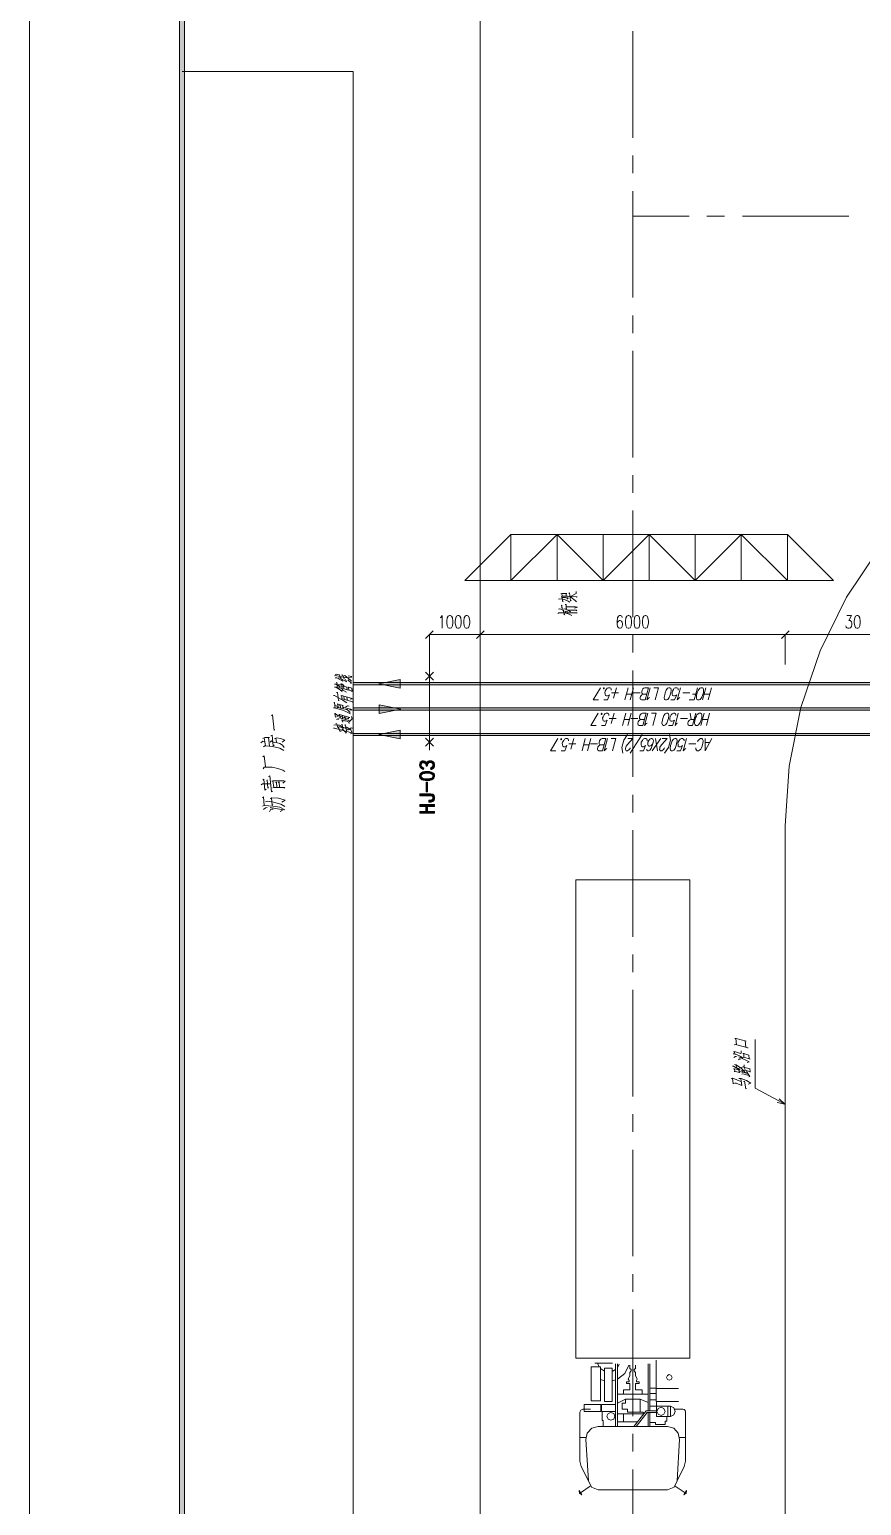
# Model space of a CAD drawing. Header units: millimetres. Extents: x 261 to 114907, y 32 to 1998430.
# Drawn here: x 13963 to 30335, y 1942682 to 1971724 of the extents above; entities that cross this region are included whole.
import ezdxf

# ---------------------------------------------------------------- set-up
doc = ezdxf.new("R2010")
doc.units = ezdxf.units.MM

msp = doc.modelspace()

# ---------------------------------------------------------------- hatches: boundary and pattern name
h = msp.add_hatch(color=0)
h.dxf.hatch_style = 2
h.paths.add_polyline_path([(16914, 1997279), (17014, 1997179), (17014, 1928383), (16914, 1928283)])
h = msp.add_hatch(color=0)
h.dxf.hatch_style = 2
h.paths.add_polyline_path([(20835, 1958852), (21260, 1958767), (21260, 1958937)])
h = msp.add_hatch(color=0)
h.dxf.hatch_style = 2
h.paths.add_polyline_path([(20333, 1958830), (20333, 1958875), (34337, 1958875), (34337, 1958830)])
h = msp.add_hatch(color=0)
h.dxf.hatch_style = 2
h.paths.add_polyline_path([(20333, 1958329), (20333, 1958375), (34337, 1958375), (34337, 1958329)])
h = msp.add_hatch(color=0)
h.dxf.hatch_style = 2
h.paths.add_polyline_path([(21272, 1958352), (20847, 1958267), (20847, 1958437)])
h = msp.add_hatch(color=0)
h.dxf.hatch_style = 2
h.paths.add_polyline_path([(20333, 1957830), (20333, 1957874), (34337, 1957874), (34337, 1957830)])
h = msp.add_hatch(color=0)
h.dxf.hatch_style = 2
h.paths.add_polyline_path([(20835, 1957852), (21260, 1957767), (21260, 1957937)])
h = msp.add_hatch(color=0)
h.dxf.hatch_style = 2
h.paths.add_polyline_path([(21858, 1957163), (21853, 1957193), (21864, 1957197), (21882, 1957207), (21889, 1957215), (21896, 1957222), (21903, 1957241), (21902, 1957253), (21902, 1957264), (21893, 1957282), (21884, 1957289), (21875, 1957296), (21855, 1957302), (21843, 1957301), (21832, 1957300), (21815, 1957291), (21808, 1957283), (21802, 1957275), (21793, 1957250), (21790, 1957232), (21768, 1957232), (21767, 1957250), (21758, 1957275), (21750, 1957283), (21743, 1957291), (21723, 1957298), (21710, 1957297), (21698, 1957297), (21681, 1957286), (21675, 1957275), (21669, 1957266), (21668, 1957244), (21672, 1957233), (21677, 1957221), (21700, 1957203), (21720, 1957197), (21715, 1957166), (21699, 1957171), (21674, 1957185), (21664, 1957194), (21654, 1957203), (21642, 1957227), (21640, 1957242), (21639, 1957257), (21643, 1957284), (21648, 1957295), (21653, 1957306), (21670, 1957322), (21682, 1957327), (21693, 1957331), (21718, 1957333), (21731, 1957330), (21745, 1957326), (21768, 1957307), (21779, 1957291), (21784, 1957303), (21799, 1957321), (21809, 1957327), (21819, 1957333), (21846, 1957337), (21862, 1957335), (21878, 1957333), (21905, 1957319), (21915, 1957306), (21925, 1957293), (21935, 1957265), (21934, 1957249), (21934, 1957233), (21924, 1957205), (21915, 1957193), (21905, 1957181), (21877, 1957166)])
h = msp.add_hatch(color=0)
h.paths.add_polyline_path([(21769, 1956945), (21747, 1956946), (21712, 1956952), (21699, 1956958), (21686, 1956963), (21664, 1956979), (21656, 1956989), (21647, 1956999), (21639, 1957024), (21639, 1957039), (21639, 1957054), (21651, 1957079), (21663, 1957090), (21675, 1957101), (21706, 1957116), (21724, 1957119), (21743, 1957122), (21786, 1957124), (21810, 1957123), (21834, 1957122), (21873, 1957113), (21888, 1957106), (21903, 1957099), (21924, 1957078), (21930, 1957063), (21936, 1957049), (21935, 1957020), (21928, 1957006), (21921, 1956991), (21902, 1956971), (21890, 1956966), (21878, 1956960), (21853, 1956951), (21840, 1956949), (21827, 1956946), (21792, 1956944)])
h.paths.add_polyline_path([(21759, 1956981), (21782, 1956978), (21824, 1956980), (21842, 1956984), (21860, 1956988), (21886, 1957002), (21893, 1957012), (21901, 1957022), (21904, 1957041), (21899, 1957051), (21895, 1957062), (21876, 1957076), (21862, 1957081), (21848, 1957085), (21818, 1957090), (21801, 1957090), (21785, 1957090), (21755, 1957089), (21742, 1957088), (21728, 1957086), (21704, 1957079), (21693, 1957072), (21682, 1957066), (21670, 1957049), (21670, 1957039), (21669, 1957028), (21680, 1957010), (21691, 1957002), (21702, 1956994), (21736, 1956983)])
h = msp.add_hatch(color=0)
h.dxf.hatch_style = 2
h.paths.add_polyline_path([(21797, 1956915), (21797, 1956723), (21770, 1956723), (21770, 1956915)])
h = msp.add_hatch(color=0)
h.dxf.hatch_style = 2
h.paths.add_polyline_path([(21836, 1956687), (21862, 1956687), (21900, 1956676), (21912, 1956664), (21924, 1956653), (21935, 1956623), (21935, 1956603), (21935, 1956586), (21924, 1956556), (21913, 1956544), (21901, 1956532), (21865, 1956520), (21839, 1956520), (21821, 1956520), (21821, 1956559), (21844, 1956559), (21859, 1956559), (21881, 1956566), (21887, 1956572), (21894, 1956578), (21900, 1956593), (21900, 1956601), (21900, 1956613), (21893, 1956631), (21886, 1956637), (21880, 1956643), (21855, 1956648), (21838, 1956648), (21644, 1956648), (21644, 1956687)])
h = msp.add_hatch(color=0)
h.dxf.hatch_style = 2
h.paths.add_polyline_path([(21932, 1956475), (21932, 1956436), (21797, 1956436), (21797, 1956340), (21932, 1956340), (21932, 1956302), (21644, 1956302), (21644, 1956340), (21765, 1956340), (21765, 1956436), (21644, 1956436), (21644, 1956475)])

# ---------------------------------------------------------------- linework, layer by layer
at = {"color": 0, "lineweight": 0}
for points in [[(114907, 1927133), (114907, 1998430), (13963, 1998430), (13963, 1927133)], [(16914, 1997279), (17014, 1997179), (17014, 1928383), (16914, 1928283)], [(22225, 1960193), (22200, 1960181), (22184, 1960145), (22175, 1960085), (22175, 1960050), (22184, 1959990), (22200, 1959954), (22225, 1959942), (22242, 1959942), (22267, 1959954), (22284, 1959990), (22292, 1960050), (22292, 1960085), (22284, 1960145), (22267, 1960181), (22242, 1960193)], [(22392, 1960193), (22367, 1960181), (22350, 1960145), (22342, 1960085), (22342, 1960050), (22350, 1959990), (22367, 1959954), (22392, 1959942), (22409, 1959942), (22434, 1959954), (22451, 1959990), (22459, 1960050), (22459, 1960085), (22451, 1960145), (22434, 1960181), (22409, 1960193)], [(22559, 1960193), (22534, 1960181), (22517, 1960145), (22509, 1960085), (22509, 1960050), (22517, 1959990), (22534, 1959954), (22559, 1959942), (22576, 1959942), (22601, 1959954), (22617, 1959990), (22626, 1960050), (22626, 1960085), (22617, 1960145), (22601, 1960181), (22576, 1960193)], [(25743, 1960193), (25718, 1960181), (25701, 1960145), (25693, 1960085), (25693, 1960050), (25701, 1959990), (25718, 1959954), (25743, 1959942), (25760, 1959942), (25785, 1959954), (25801, 1959990), (25810, 1960050), (25810, 1960085), (25801, 1960145), (25785, 1960181), (25760, 1960193)], [(25910, 1960193), (25885, 1960181), (25868, 1960145), (25860, 1960085), (25860, 1960050), (25868, 1959990), (25885, 1959954), (25910, 1959942), (25926, 1959942), (25951, 1959954), (25968, 1959990), (25976, 1960050), (25976, 1960085), (25968, 1960145), (25951, 1960181), (25926, 1960193)], [(26076, 1960193), (26051, 1960181), (26035, 1960145), (26026, 1960085), (26026, 1960050), (26035, 1959990), (26051, 1959954), (26076, 1959942), (26093, 1959942), (26118, 1959954), (26134, 1959990), (26143, 1960050), (26143, 1960085), (26134, 1960145), (26118, 1960181), (26093, 1960193)], [(30244, 1960193), (30219, 1960181), (30202, 1960145), (30194, 1960085), (30194, 1960050), (30202, 1959990), (30219, 1959954), (30244, 1959942), (30261, 1959942), (30286, 1959954), (30302, 1959990), (30310, 1960050), (30310, 1960085), (30302, 1960145), (30286, 1960181), (30261, 1960193)], [(20835, 1958852), (21260, 1958767), (21260, 1958937)], [(20333, 1958830), (20333, 1958875), (34337, 1958875), (34337, 1958830)], [(25275, 1958761), (25274, 1958769), (25269, 1958772), (25263, 1958769), (25258, 1958761), (25259, 1958752), (25263, 1958749), (25269, 1958752)], [(26582, 1958669), (26573, 1958635), (26552, 1958578), (26525, 1958544), (26499, 1958532), (26482, 1958532), (26462, 1958544), (26455, 1958578), (26464, 1958635), (26473, 1958669), (26494, 1958726), (26521, 1958761), (26546, 1958772), (26564, 1958772), (26583, 1958761), (26592, 1958726)], [(27225, 1958681), (27210, 1958623), (27195, 1958589), (27183, 1958566), (27160, 1958544), (27139, 1958532), (27111, 1958532), (27097, 1958544), (27086, 1958566), (27086, 1958589), (27090, 1958623), (27105, 1958681), (27120, 1958715), (27132, 1958738), (27155, 1958761), (27175, 1958772), (27204, 1958772), (27218, 1958761), (27229, 1958738), (27229, 1958715)], [(20333, 1958329), (20333, 1958375), (34337, 1958375), (34337, 1958329)], [(21272, 1958352), (20847, 1958267), (20847, 1958437)], [(25230, 1958261), (25228, 1958269), (25224, 1958272), (25218, 1958269), (25212, 1958261), (25214, 1958252), (25218, 1958249), (25224, 1958252)], [(26537, 1958169), (26527, 1958135), (26506, 1958078), (26480, 1958043), (26454, 1958032), (26437, 1958032), (26417, 1958043), (26409, 1958078), (26419, 1958135), (26428, 1958169), (26449, 1958226), (26475, 1958261), (26501, 1958272), (26518, 1958272), (26538, 1958261), (26546, 1958226)], [(27192, 1958180), (27176, 1958123), (27161, 1958089), (27149, 1958066), (27126, 1958043), (27106, 1958032), (27077, 1958032), (27063, 1958043), (27052, 1958066), (27052, 1958089), (27056, 1958123), (27071, 1958180), (27086, 1958215), (27098, 1958238), (27121, 1958261), (27142, 1958272), (27170, 1958272), (27184, 1958261), (27195, 1958238), (27195, 1958215)], [(20333, 1957830), (20333, 1957874), (34337, 1957874), (34337, 1957830)], [(20835, 1957852), (21260, 1957767), (21260, 1957937)], [(24435, 1957761), (24434, 1957769), (24430, 1957772), (24424, 1957769), (24418, 1957761), (24419, 1957752), (24424, 1957749), (24430, 1957752)], [(26697, 1957669), (26688, 1957635), (26667, 1957578), (26640, 1957543), (26615, 1957532), (26597, 1957532), (26577, 1957543), (26570, 1957578), (26579, 1957635), (26588, 1957669), (26609, 1957726), (26636, 1957761), (26661, 1957772), (26679, 1957772), (26699, 1957761), (26707, 1957726)], [(21858, 1957163), (21853, 1957193), (21864, 1957197), (21882, 1957207), (21889, 1957215), (21896, 1957222), (21903, 1957241), (21902, 1957253), (21902, 1957264), (21893, 1957282), (21884, 1957289), (21875, 1957296), (21855, 1957302), (21843, 1957301), (21832, 1957300), (21815, 1957291), (21808, 1957283), (21802, 1957275), (21793, 1957250), (21790, 1957232), (21768, 1957232), (21767, 1957250), (21758, 1957275), (21750, 1957283), (21743, 1957291), (21723, 1957298), (21710, 1957297), (21698, 1957297), (21681, 1957286), (21675, 1957275), (21669, 1957266), (21668, 1957244), (21672, 1957233), (21677, 1957221), (21700, 1957203), (21720, 1957197), (21715, 1957166), (21699, 1957171), (21674, 1957185), (21664, 1957194), (21654, 1957203), (21642, 1957227), (21640, 1957242), (21639, 1957257), (21643, 1957284), (21648, 1957295), (21653, 1957306), (21670, 1957322), (21682, 1957327), (21693, 1957331), (21718, 1957333), (21731, 1957330), (21745, 1957326), (21768, 1957307), (21779, 1957291), (21784, 1957303), (21799, 1957321), (21809, 1957327), (21819, 1957333), (21846, 1957337), (21862, 1957335), (21878, 1957333), (21905, 1957319), (21915, 1957306), (21925, 1957293), (21935, 1957265), (21934, 1957249), (21934, 1957233), (21924, 1957205), (21915, 1957193), (21905, 1957181), (21877, 1957166)], [(21769, 1956945), (21747, 1956946), (21712, 1956952), (21699, 1956958), (21686, 1956963), (21664, 1956979), (21656, 1956989), (21647, 1956999), (21639, 1957024), (21639, 1957039), (21639, 1957054), (21651, 1957079), (21663, 1957090), (21675, 1957101), (21706, 1957116), (21724, 1957119), (21743, 1957122), (21786, 1957124), (21810, 1957123), (21834, 1957122), (21873, 1957113), (21888, 1957106), (21903, 1957099), (21924, 1957078), (21930, 1957063), (21936, 1957049), (21935, 1957020), (21928, 1957006), (21921, 1956991), (21902, 1956971), (21890, 1956966), (21878, 1956960), (21853, 1956951), (21840, 1956949), (21827, 1956946), (21792, 1956944)], [(21759, 1956981), (21782, 1956978), (21824, 1956980), (21842, 1956984), (21860, 1956988), (21886, 1957002), (21893, 1957012), (21901, 1957022), (21904, 1957041), (21899, 1957051), (21895, 1957062), (21876, 1957076), (21862, 1957081), (21848, 1957085), (21818, 1957090), (21801, 1957090), (21785, 1957090), (21755, 1957089), (21742, 1957088), (21728, 1957086), (21704, 1957079), (21693, 1957072), (21682, 1957066), (21670, 1957049), (21670, 1957039), (21669, 1957028), (21680, 1957010), (21691, 1957002), (21702, 1956994), (21736, 1956983)], [(21797, 1956915), (21797, 1956723), (21770, 1956723), (21770, 1956915)], [(21836, 1956687), (21862, 1956687), (21900, 1956676), (21912, 1956664), (21924, 1956653), (21935, 1956623), (21935, 1956603), (21935, 1956586), (21924, 1956556), (21913, 1956544), (21901, 1956532), (21865, 1956520), (21839, 1956520), (21821, 1956520), (21821, 1956559), (21844, 1956559), (21859, 1956559), (21881, 1956566), (21887, 1956572), (21894, 1956578), (21900, 1956593), (21900, 1956601), (21900, 1956613), (21893, 1956631), (21886, 1956637), (21880, 1956643), (21855, 1956648), (21838, 1956648), (21644, 1956648), (21644, 1956687)], [(21932, 1956475), (21932, 1956436), (21797, 1956436), (21797, 1956340), (21932, 1956340), (21932, 1956302), (21644, 1956302), (21644, 1956340), (21765, 1956340), (21765, 1956436), (21644, 1956436), (21644, 1956475)], [(26593, 1945241), (26609, 1945202), (26593, 1945163), (26554, 1945147), (26515, 1945163), (26498, 1945202), (26515, 1945241), (26554, 1945257)], [(25350, 1944491), (25405, 1944514), (25459, 1944491), (25482, 1944436), (25459, 1944382), (25405, 1944359), (25350, 1944382), (25327, 1944436)], [(26334, 1944591), (26391, 1944615), (26449, 1944591), (26472, 1944533), (26449, 1944476), (26391, 1944452), (26334, 1944476), (26310, 1944533)]]:
    msp.add_lwpolyline(points, close=True, dxfattribs=at)
for points in [[(22834, 1941522), (22834, 1973110)], [(25835, 1971689), (25835, 1969593)], [(16964, 1970896), (20333, 1970896)], [(20333, 1970896), (20333, 1940889)], [(25835, 1969244), (25835, 1968895)], [(25835, 1968545), (25835, 1966449)], [(26944, 1968054), (25835, 1968054)], [(27642, 1968054), (27293, 1968054)], [(30088, 1968054), (27992, 1968054)], [(25835, 1966100), (25835, 1965751)], [(25835, 1965401), (25835, 1963305)], [(37837, 1965053), (36662, 1964976), (35507, 1964747), (34392, 1964368), (33336, 1963847), (32357, 1963193), (31472, 1962417), (30695, 1961532), (30041, 1960553), (29521, 1959496), (29142, 1958382), (28912, 1957226), (28835, 1956052)], [(25835, 1962956), (25835, 1962607)], [(25835, 1962257), (25835, 1960161)], [(23438, 1961790), (22531, 1960883)], [(28878, 1961790), (23438, 1961790)], [(23438, 1961790), (23438, 1960883)], [(24344, 1961790), (23438, 1960883)], [(24344, 1961790), (25251, 1960883)], [(24344, 1961790), (24344, 1960883)], [(25251, 1961790), (25251, 1960883)], [(26158, 1961790), (25251, 1960883)], [(26158, 1961790), (26158, 1960883)], [(26158, 1961790), (27064, 1960883)], [(27064, 1961790), (27064, 1960883)], [(27971, 1961790), (27064, 1960883)], [(27971, 1961790), (28878, 1960883)], [(27971, 1961790), (27971, 1960883)], [(28878, 1961790), (29784, 1960883)], [(28878, 1961790), (28878, 1960883)], [(28878, 1961790), (28878, 1960883)], [(22531, 1960883), (29784, 1960883)], [(24609, 1960568), (24719, 1960625), (24719, 1960666)], [(24392, 1960525), (24373, 1960517)], [(24392, 1960525), (24493, 1960506), (24562, 1960478), (24597, 1960455)], [(24436, 1960628), (24420, 1960619), (24436, 1960625), (24534, 1960625), (24524, 1960625), (24527, 1960576)], [(24445, 1960574), (24423, 1960566)], [(24458, 1960341), (24436, 1960335), (24436, 1960396), (24423, 1960390)], [(24474, 1960478), (24455, 1960468), (24442, 1960547), (24430, 1960537), (24455, 1960550), (24508, 1960547), (24565, 1960535), (24534, 1960517)], [(24436, 1960628), (24445, 1960574)], [(24445, 1960574), (24549, 1960574), (24543, 1960566)], [(24540, 1960328), (24527, 1960318), (24521, 1960413), (24502, 1960410)], [(24575, 1960566), (24549, 1960552)], [(24625, 1960494), (24606, 1960484), (24590, 1960640), (24575, 1960629)], [(24575, 1960566), (24738, 1960564), (24723, 1960556)], [(24615, 1960553), (24700, 1960492), (24729, 1960463)], [(22042, 1960145), (22058, 1960157), (22083, 1960193), (22083, 1959942)], [(24379, 1960248), (24357, 1960236)], [(24398, 1960326), (24373, 1960318)], [(24379, 1960248), (24741, 1960248), (24719, 1960238)], [(24398, 1960326), (24455, 1960306), (24477, 1960285)], [(24496, 1960214), (24486, 1960206), (24480, 1960279), (24467, 1960273)], [(24496, 1960324), (24471, 1960316)], [(24496, 1960324), (24556, 1960297), (24594, 1960271), (24615, 1960263)], [(24499, 1960244), (24581, 1960220), (24637, 1960193)], [(24524, 1960277), (24502, 1960257)], [(24524, 1960277), (24556, 1960269)], [(24531, 1960365), (24707, 1960365), (24745, 1960361), (24688, 1960337)], [(24553, 1960297), (24735, 1960300), (24723, 1960289)], [(25626, 1960157), (25618, 1960181), (25593, 1960193), (25576, 1960193), (25551, 1960181), (25535, 1960145), (25526, 1960085), (25526, 1960026), (25535, 1959978), (25551, 1959954), (25576, 1959942), (25585, 1959942), (25610, 1959954), (25626, 1959978), (25635, 1960014), (25635, 1960026), (25626, 1960062), (25610, 1960085), (25585, 1960097), (25576, 1960097), (25551, 1960085), (25535, 1960062), (25526, 1960026)], [(30044, 1960193), (30136, 1960193), (30086, 1960097), (30111, 1960097), (30127, 1960085), (30136, 1960073), (30144, 1960038), (30144, 1960014), (30136, 1959978), (30119, 1959954), (30094, 1959942), (30069, 1959942), (30044, 1959954), (30036, 1959967), (30027, 1959990)], [(21908, 1959892), (21759, 1959742)], [(21833, 1959162), (21833, 1959820)], [(21833, 1959817), (22834, 1959817)], [(22759, 1959742), (22909, 1959892)], [(22909, 1959892), (22759, 1959742)], [(22834, 1959701), (22834, 1959820)], [(22834, 1959701), (22834, 1959820)], [(22834, 1959817), (28835, 1959817)], [(25835, 1959812), (25835, 1959463)], [(28760, 1959742), (28910, 1959892)], [(28910, 1959892), (28760, 1959742)], [(28835, 1959228), (28835, 1959820)], [(28835, 1959228), (28835, 1959820)], [(28835, 1959817), (31836, 1959817)], [(19981, 1959014), (19965, 1959009)], [(19977, 1959029), (20003, 1959042), (20028, 1959033)], [(20009, 1958966), (19977, 1958966)], [(19981, 1959014), (20109, 1958986), (20223, 1958970), (20292, 1958980), (20308, 1958993), (20236, 1959006)], [(20009, 1958966), (20128, 1958902), (20106, 1958946)], [(20065, 1958966), (20043, 1958966)], [(20100, 1958965), (20090, 1958961), (20059, 1959034), (20046, 1959030)], [(20065, 1958966), (20204, 1958890), (20182, 1958934)], [(20154, 1958946), (20122, 1959025), (20106, 1959023)], [(20166, 1959012), (20147, 1959009)], [(20154, 1958946), (20160, 1958949)], [(20166, 1959012), (20242, 1958955), (20283, 1958922), (20302, 1958900)], [(20277, 1958858), (20299, 1958861), (20229, 1958927)], [(21754, 1958922), (21913, 1959082)], [(21913, 1958922), (21754, 1959082)], [(21833, 1957546), (21833, 1959158)], [(25835, 1959113), (25835, 1957017)], [(19990, 1958782), (19962, 1958786)], [(19996, 1958840), (19965, 1958841)], [(19990, 1958782), (20078, 1958733), (20119, 1958700)], [(20021, 1958822), (20012, 1958874), (19996, 1958870)], [(19996, 1958840), (20065, 1958796)], [(20040, 1958760), (20024, 1958807), (20003, 1958805)], [(20059, 1958523), (20046, 1958519), (20021, 1958677), (20003, 1958676)], [(20072, 1958832), (20037, 1958829)], [(20072, 1958771), (20043, 1958766)], [(20062, 1958786), (20084, 1958793), (20109, 1958783)], [(20072, 1958832), (20084, 1958826)], [(20072, 1958771), (20103, 1958758)], [(20125, 1958727), (20100, 1958845), (20081, 1958846), (20106, 1958848), (20154, 1958817)], [(20132, 1958725), (20106, 1958724)], [(20150, 1958748), (20144, 1958802), (20125, 1958802), (20144, 1958802), (20207, 1958785), (20214, 1958735)], [(20150, 1958748), (20132, 1958747)], [(20132, 1958725), (20201, 1958688)], [(20150, 1958748), (20318, 1958703), (20302, 1958701)], [(20248, 1958722), (20242, 1958782), (20229, 1958784), (20242, 1958785), (20308, 1958766), (20311, 1958705)], [(25162, 1958532), (25053, 1958532), (25198, 1958772)], [(25265, 1958532), (25339, 1958532), (25378, 1958635), (25364, 1958623), (25338, 1958612), (25315, 1958612), (25295, 1958623), (25290, 1958646), (25288, 1958681), (25294, 1958703), (25314, 1958738), (25332, 1958761), (25358, 1958772), (25381, 1958772), (25400, 1958761), (25409, 1958749), (25408, 1958726)], [(25553, 1958669), (25416, 1958669)], [(25457, 1958566), (25512, 1958772)], [(25676, 1958532), (25741, 1958772)], [(25816, 1958646), (25707, 1958646)], [(25849, 1958772), (25785, 1958532)], [(25982, 1958669), (25844, 1958669)], [(26141, 1958772), (26076, 1958532), (26008, 1958532), (25988, 1958544), (25980, 1958555), (25980, 1958578), (25986, 1958601), (25998, 1958623), (26013, 1958635), (26038, 1958646), (26107, 1958646)], [(26038, 1958646), (26019, 1958658), (26010, 1958669), (26011, 1958692), (26020, 1958726), (26032, 1958749), (26046, 1958761), (26072, 1958772), (26141, 1958772)], [(26163, 1958578), (26143, 1958566), (26111, 1958532), (26175, 1958772)], [(26277, 1958532), (26341, 1958772), (26250, 1958772)], [(26585, 1958532), (26659, 1958532), (26699, 1958635), (26684, 1958623), (26658, 1958612), (26635, 1958612), (26615, 1958623), (26610, 1958646), (26608, 1958681), (26614, 1958703), (26635, 1958738), (26652, 1958761), (26678, 1958772), (26701, 1958772), (26721, 1958761), (26729, 1958749), (26729, 1958726)], [(26763, 1958578), (26743, 1958566), (26711, 1958532), (26775, 1958772)], [(26959, 1958669), (26822, 1958669)], [(27107, 1958772), (27042, 1958532), (26945, 1958532)], [(27073, 1958646), (27010, 1958646)], [(27208, 1958532), (27273, 1958772)], [(27348, 1958646), (27239, 1958646)], [(27381, 1958772), (27317, 1958532)], [(19965, 1958622), (19943, 1958620)], [(19962, 1958377), (19943, 1958376)], [(19981, 1958370), (19965, 1958485), (19952, 1958485)], [(19962, 1958377), (20122, 1958329), (20188, 1958307), (20280, 1958258)], [(19965, 1958622), (20138, 1958522), (20207, 1958473)], [(19974, 1958422), (19981, 1958425), (20028, 1958401)], [(20034, 1958382), (20009, 1958383)], [(20031, 1958453), (20015, 1958452), (20031, 1958451), (20138, 1958423), (20122, 1958427), (20135, 1958356)], [(20031, 1958453), (20040, 1958381)], [(20034, 1958382), (20160, 1958349)], [(20090, 1958366), (20078, 1958424), (20065, 1958425)], [(20090, 1958616), (20103, 1958621)], [(20103, 1958619), (20090, 1958616)], [(20113, 1958551), (20094, 1958549)], [(20103, 1958621), (20116, 1958548)], [(20103, 1958619), (20296, 1958568), (20327, 1958553), (20274, 1958550)], [(20113, 1958551), (20324, 1958492), (20311, 1958491)], [(20141, 1958382), (20150, 1958386), (20277, 1958352), (20315, 1958334), (20261, 1958336)], [(20144, 1958592), (20150, 1958595)], [(20150, 1958595), (20160, 1958538)], [(20179, 1958392), (20220, 1958415), (20251, 1958410)], [(20214, 1958342), (20182, 1958345)], [(20220, 1958522), (20210, 1958581), (20201, 1958580)], [(20214, 1958342), (20274, 1958287)], [(18777, 1957933), (18742, 1958238), (18718, 1958223)], [(20003, 1958197), (19984, 1958196), (19974, 1958263), (19962, 1958265), (19981, 1958265), (20043, 1958216)], [(20049, 1957989), (20028, 1957987), (20009, 1958065), (19993, 1958066)], [(20028, 1958158), (20006, 1958148)], [(20024, 1958205), (20046, 1958223), (20062, 1958217)], [(20028, 1958158), (20043, 1958150)], [(20062, 1958246), (20049, 1958246), (20062, 1958246), (20242, 1958196), (20270, 1958186), (20236, 1958177)], [(20065, 1958179), (20049, 1958175)], [(20062, 1958246), (20075, 1958178)], [(20065, 1958179), (20255, 1958128), (20245, 1958127)], [(20072, 1958201), (20087, 1958204), (20245, 1958161), (20239, 1958159)], [(20141, 1957961), (20128, 1957959), (20113, 1958050), (20100, 1958047)], [(20122, 1958102), (20109, 1958139), (20160, 1958119), (20182, 1958119), (20207, 1958117), (20245, 1958095), (20255, 1958068), (20248, 1958092), (20311, 1958160), (20302, 1958208)], [(20132, 1958174), (20122, 1958168), (20113, 1958228)], [(20122, 1958102), (20135, 1958104)], [(20191, 1958153), (20173, 1958151), (20166, 1958212)], [(25117, 1958032), (25008, 1958032), (25152, 1958272)], [(25220, 1958032), (25294, 1958032), (25333, 1958135), (25318, 1958123), (25292, 1958112), (25270, 1958112), (25250, 1958123), (25245, 1958146), (25242, 1958180), (25249, 1958203), (25269, 1958238), (25286, 1958261), (25313, 1958272), (25336, 1958272), (25355, 1958261), (25364, 1958249), (25363, 1958226)], [(25508, 1958169), (25371, 1958169)], [(25412, 1958066), (25467, 1958272)], [(25631, 1958032), (25695, 1958272)], [(25770, 1958146), (25662, 1958146)], [(25804, 1958272), (25740, 1958032)], [(25937, 1958169), (25799, 1958169)], [(26096, 1958272), (26031, 1958032), (25963, 1958032), (25943, 1958043), (25935, 1958055), (25935, 1958078), (25941, 1958101), (25953, 1958123), (25967, 1958135), (25993, 1958146), (26062, 1958146)], [(25993, 1958146), (25973, 1958158), (25965, 1958169), (25966, 1958192), (25975, 1958226), (25987, 1958249), (26001, 1958261), (26027, 1958272), (26096, 1958272)], [(26118, 1958078), (26097, 1958066), (26066, 1958032), (26130, 1958272)], [(26231, 1958032), (26296, 1958272), (26204, 1958272)], [(26540, 1958032), (26614, 1958032), (26653, 1958135), (26639, 1958123), (26613, 1958112), (26590, 1958112), (26570, 1958123), (26565, 1958146), (26563, 1958180), (26569, 1958203), (26590, 1958238), (26607, 1958261), (26633, 1958272), (26656, 1958272), (26675, 1958261), (26684, 1958249), (26683, 1958226)], [(26718, 1958078), (26698, 1958066), (26666, 1958032), (26730, 1958272)], [(26914, 1958169), (26777, 1958169)], [(27073, 1958272), (27009, 1958032), (26946, 1958032), (26926, 1958043), (26917, 1958055), (26918, 1958078), (26924, 1958101), (26936, 1958123), (26951, 1958135), (26976, 1958146), (27039, 1958146)], [(26982, 1958146), (26964, 1958272)], [(27174, 1958032), (27238, 1958272)], [(27313, 1958146), (27205, 1958146)], [(27347, 1958272), (27283, 1958032)], [(18608, 1957627), (18584, 1957784), (18557, 1957775), (18592, 1957791), (18683, 1957791), (18667, 1957791), (18686, 1957624)], [(18781, 1957643), (18758, 1957627), (18738, 1957838), (18714, 1957829)], [(18777, 1957933), (18785, 1957949)], [(18821, 1957699), (18813, 1957778), (18785, 1957769), (18821, 1957788), (18911, 1957772), (18990, 1957740), (18935, 1957702)], [(19968, 1957977), (19946, 1957976)], [(19993, 1958042), (19949, 1958035)], [(19968, 1957977), (20277, 1957894), (20321, 1957877), (20283, 1957867)], [(19993, 1958042), (20018, 1958031)], [(20062, 1958039), (20037, 1958037)], [(20072, 1957916), (20053, 1957980), (20040, 1957978)], [(20087, 1958000), (20046, 1958001)], [(20062, 1958039), (20113, 1958010)], [(20072, 1957916), (20094, 1957919)], [(20087, 1958000), (20113, 1957986)], [(20204, 1957883), (20116, 1957958)], [(20150, 1957989), (20125, 1957991)], [(20150, 1957989), (20242, 1957941), (20292, 1957986), (20318, 1957979)], [(20198, 1957926), (20179, 1958040), (20163, 1958038)], [(20176, 1957995), (20217, 1957989), (20286, 1957942), (20308, 1957899)], [(20204, 1957883), (20182, 1957878)], [(20198, 1957926), (20210, 1957930)], [(21754, 1957781), (21913, 1957622)], [(21913, 1957781), (21754, 1957622)], [(24322, 1957532), (24214, 1957532), (24358, 1957772)], [(24425, 1957532), (24500, 1957532), (24539, 1957635), (24524, 1957623), (24498, 1957612), (24475, 1957612), (24456, 1957623), (24450, 1957646), (24448, 1957680), (24454, 1957703), (24475, 1957737), (24492, 1957761), (24518, 1957772), (24541, 1957772), (24561, 1957761), (24569, 1957749), (24569, 1957726)], [(24618, 1957566), (24673, 1957772)], [(24837, 1957532), (24901, 1957772)], [(25010, 1957772), (24946, 1957532)], [(25302, 1957772), (25237, 1957532), (25168, 1957532), (25149, 1957543), (25140, 1957555), (25141, 1957578), (25147, 1957600), (25158, 1957623), (25173, 1957635), (25199, 1957646), (25267, 1957646)], [(25199, 1957646), (25179, 1957658), (25171, 1957669), (25171, 1957692), (25180, 1957726), (25192, 1957749), (25207, 1957761), (25233, 1957772), (25302, 1957772)], [(25323, 1957578), (25303, 1957566), (25271, 1957532), (25336, 1957772)], [(25437, 1957532), (25501, 1957772), (25410, 1957772)], [(25734, 1957852), (25658, 1957741), (25619, 1957596), (25636, 1957486)], [(25784, 1957589), (25781, 1957578), (25763, 1957555), (25734, 1957532), (25706, 1957532), (25689, 1957555), (25689, 1957578), (25695, 1957600), (25707, 1957623), (25734, 1957658), (25838, 1957772), (25736, 1957772)], [(26020, 1957852), (25785, 1957486)], [(25974, 1957532), (26049, 1957532), (26088, 1957635), (26073, 1957623), (26047, 1957612), (26024, 1957612), (26005, 1957623), (25999, 1957646), (25997, 1957680), (26003, 1957703), (26024, 1957737), (26041, 1957761), (26067, 1957772), (26090, 1957772), (26110, 1957761), (26118, 1957749), (26118, 1957726)], [(26234, 1957692), (26219, 1957658), (26196, 1957635), (26170, 1957623), (26159, 1957623), (26139, 1957635), (26128, 1957658), (26131, 1957692), (26134, 1957703), (26150, 1957737), (26173, 1957761), (26199, 1957772), (26210, 1957772), (26230, 1957761), (26241, 1957737), (26234, 1957692), (26219, 1957635), (26198, 1957578), (26172, 1957543), (26146, 1957532), (26129, 1957532), (26109, 1957543), (26109, 1957566)], [(26387, 1957772), (26214, 1957532)], [(26323, 1957532), (26279, 1957772)], [(26459, 1957589), (26455, 1957578), (26438, 1957555), (26409, 1957532), (26380, 1957532), (26363, 1957555), (26364, 1957578), (26370, 1957600), (26382, 1957623), (26408, 1957658), (26513, 1957772), (26410, 1957772)], [(26459, 1957486), (26536, 1957596), (26574, 1957741), (26557, 1957852)], [(26700, 1957532), (26774, 1957532), (26814, 1957635), (26799, 1957623), (26773, 1957612), (26750, 1957612), (26730, 1957623), (26725, 1957646), (26723, 1957680), (26729, 1957703), (26750, 1957737), (26767, 1957761), (26793, 1957772), (26816, 1957772), (26836, 1957761), (26844, 1957749), (26844, 1957726)], [(26878, 1957578), (26858, 1957566), (26826, 1957532), (26890, 1957772)], [(27076, 1957589), (27075, 1957566), (27086, 1957543), (27100, 1957532), (27129, 1957532), (27149, 1957543), (27173, 1957566), (27184, 1957589), (27199, 1957623), (27214, 1957680), (27218, 1957715), (27218, 1957737), (27207, 1957761), (27193, 1957772), (27165, 1957772), (27145, 1957761), (27121, 1957737), (27109, 1957715)], [(27388, 1957772), (27260, 1957532), (27262, 1957772)], [(18513, 1957687), (18553, 1957718), (18580, 1957709)], [(18596, 1957627), (18565, 1957611)], [(18596, 1957627), (18742, 1957618), (18888, 1957586), (18970, 1957536)], [(18722, 1957725), (18699, 1957699)], [(18722, 1957725), (18746, 1957715)], [(18797, 1957702), (18758, 1957687)], [(18797, 1957702), (18888, 1957677), (18942, 1957640), (18974, 1957596)], [(24714, 1957669), (24576, 1957669)], [(24976, 1957646), (24868, 1957646)], [(25143, 1957669), (25005, 1957669)], [(27074, 1957669), (26937, 1957669)], [(27343, 1957692), (27263, 1957692)], [(18604, 1957214), (18580, 1957432), (18553, 1957416)], [(18580, 1957208), (18561, 1957180)], [(18580, 1957208), (18738, 1957208), (18848, 1957186), (18947, 1957148), (18986, 1957123)], [(18620, 1956779), (18596, 1956760), (18572, 1956975), (18557, 1956962)], [(18667, 1956808), (18655, 1956795), (18640, 1956959), (18632, 1956947)], [(18742, 1956739), (18726, 1956723), (18691, 1957041), (18667, 1957026)], [(18754, 1956943), (18734, 1956931), (18758, 1956943), (18966, 1956943), (18994, 1956934), (18951, 1956896)], [(18754, 1956943), (18769, 1956811)], [(18821, 1956915), (18801, 1956906)], [(18821, 1956915), (18833, 1956817)], [(18883, 1956811), (18876, 1956918), (18856, 1956909)], [(18545, 1956884), (18521, 1956865)], [(18545, 1956884), (18706, 1956884)], [(18580, 1956458), (18565, 1956628), (18549, 1956616)], [(18738, 1956461), (18722, 1956606), (18702, 1956594), (18730, 1956606), (18864, 1956597), (18994, 1956562), (18927, 1956518)], [(18774, 1956811), (18750, 1956802)], [(18774, 1956811), (18990, 1956811), (18970, 1956798)], [(25835, 1956668), (25835, 1956319)], [(18545, 1956439), (18584, 1956455), (18754, 1956445), (18892, 1956420), (18986, 1956373)], [(18604, 1956411), (18568, 1956377)], [(18647, 1956543), (18604, 1956527)], [(18604, 1956411), (18640, 1956414)], [(18647, 1956543), (18765, 1956524), (18907, 1956483), (18986, 1956436)], [(18714, 1956380), (18683, 1956332)], [(18958, 1956370), (18702, 1956417)], [(18714, 1956380), (18761, 1956380)], [(18738, 1956461), (18754, 1956477)], [(18958, 1956370), (18899, 1956336)], [(28835, 1940548), (28835, 1956052)], [(25835, 1955969), (25835, 1953873)], [(26957, 1954992), (24712, 1954992)], [(24712, 1954992), (24712, 1945582)], [(26957, 1945582), (26957, 1954992)], [(25835, 1953524), (25835, 1953175)], [(25835, 1952825), (25835, 1950729)], [(27859, 1951752), (27831, 1951746)], [(27878, 1951743), (27865, 1951872), (27840, 1951870), (27869, 1951871), (28064, 1951818), (28045, 1951823), (28058, 1951699)], [(27859, 1951752), (28105, 1951689), (28093, 1951684)], [(28240, 1950891), (28240, 1951848)], [(27822, 1951570), (27812, 1951567)], [(27840, 1951563), (27834, 1951610), (27819, 1951610), (27834, 1951612), (27957, 1951575), (27970, 1951582), (27970, 1951625)], [(27822, 1951570), (27887, 1951552), (27932, 1951532), (27960, 1951517), (27998, 1951486)], [(27856, 1951516), (27822, 1951494)], [(27856, 1951516), (27878, 1951514)], [(27935, 1951468), (27913, 1951453)], [(28083, 1951400), (28124, 1951411), (27925, 1951509)], [(27935, 1951468), (27963, 1951465)], [(28023, 1951498), (28020, 1951574), (28001, 1951573), (28017, 1951573), (28121, 1951545), (28124, 1951475)], [(28023, 1951500), (28004, 1951499)], [(28023, 1951500), (28146, 1951467)], [(27831, 1950986), (27812, 1950981), (27796, 1951090), (27774, 1951085), (27803, 1951092), (27963, 1951026)], [(27819, 1951329), (27796, 1951327)], [(27834, 1951274), (27815, 1951271), (27834, 1951276), (27928, 1951251), (27922, 1951252), (27928, 1951203)], [(27819, 1951329), (27947, 1951246)], [(27850, 1951224), (27828, 1951220)], [(27862, 1951352), (27834, 1951356), (27872, 1951350), (27976, 1951279), (28055, 1951196)], [(27834, 1951274), (27843, 1951224)], [(27850, 1951224), (27944, 1951199), (27935, 1951200)], [(27862, 1951352), (27881, 1951294)], [(27869, 1950994), (27982, 1950947), (27963, 1951084), (27925, 1951084), (27966, 1951085), (28070, 1951045), (28158, 1950994), (28108, 1950975)], [(28026, 1951321), (27913, 1951281)], [(27935, 1951224), (28099, 1951183)], [(27992, 1951211), (27985, 1951242), (27976, 1951238)], [(27998, 1951177), (27979, 1951171)], [(27998, 1951177), (28124, 1951143)], [(28045, 1951246), (28036, 1951300), (28017, 1951301), (28042, 1951300), (28146, 1951272), (28137, 1951275), (28143, 1951220)], [(28026, 1951321), (28026, 1951353)], [(28045, 1951246), (28029, 1951242)], [(28045, 1951246), (28152, 1951217), (28140, 1951217)], [(28137, 1951125), (28074, 1951220)], [(28137, 1951125), (28121, 1951115)], [(27869, 1950994), (27840, 1950994)], [(28061, 1950877), (28036, 1951029), (28014, 1951025)], [(28061, 1950877), (28074, 1950884)], [(28697, 1950648), (28240, 1950891)], [(28830, 1950577), (28678, 1950613)], [(28830, 1950577), (28697, 1950648)], [(28716, 1950683), (28830, 1950577)], [(25835, 1950380), (25835, 1950031)], [(25835, 1949681), (25835, 1947585)], [(25835, 1947236), (25835, 1946887)], [(25835, 1946537), (25835, 1944441)], [(24712, 1945582), (26957, 1945582)], [(25015, 1945410), (25015, 1944740)], [(25202, 1945410), (25015, 1945410)], [(25436, 1945483), (25090, 1945483)], [(25173, 1945410), (25142, 1945483)], [(25202, 1944740), (25202, 1945410)], [(25279, 1945325), (25202, 1945374)], [(25279, 1945386), (25279, 1944728)], [(25431, 1945386), (25279, 1945386)], [(25431, 1944728), (25431, 1945386)], [(25496, 1945357), (25431, 1945321)], [(25496, 1944236), (25496, 1945472)], [(25533, 1944236), (25533, 1945466)], [(25570, 1945461), (25533, 1945393)], [(25754, 1945445), (25676, 1945281), (25533, 1945168)], [(25779, 1945380), (25779, 1945444)], [(25804, 1945356), (25779, 1945380)], [(25779, 1945297), (25804, 1945333)], [(25779, 1945237), (25779, 1945297)], [(25804, 1945333), (25804, 1945356)], [(25865, 1945356), (25890, 1945380)], [(25865, 1945333), (25865, 1945356)], [(25890, 1945297), (25865, 1945333)], [(25890, 1945380), (25890, 1945444)], [(25890, 1945237), (25890, 1945297)], [(26136, 1944547), (26136, 1945466)], [(26173, 1944547), (26173, 1945472)], [(26295, 1945544), (26295, 1944731)], [(25279, 1945136), (25202, 1945160)], [(25496, 1945152), (25431, 1945135)], [(25710, 1945115), (25764, 1945115)], [(25710, 1945079), (25710, 1945115)], [(25777, 1945079), (25710, 1945079)], [(25745, 1945168), (25779, 1945237)], [(25764, 1945143), (25745, 1945168)], [(25764, 1945115), (25764, 1945143)], [(25777, 1944959), (25777, 1945079)], [(25924, 1945168), (25890, 1945237)], [(25891, 1944959), (25891, 1945079)], [(25891, 1945079), (25960, 1945079)], [(25905, 1945143), (25924, 1945168)], [(25905, 1945115), (25905, 1945143)], [(25960, 1945115), (25905, 1945115)], [(25960, 1945079), (25960, 1945115)], [(26295, 1944993), (26173, 1944993)], [(26736, 1944986), (26295, 1944986)], [(25015, 1944740), (25202, 1944740)], [(25279, 1944728), (25431, 1944728)], [(25526, 1944869), (26136, 1944869)], [(25694, 1944775), (25533, 1944697)], [(25624, 1944693), (25694, 1944693)], [(25624, 1944575), (25624, 1944693)], [(25649, 1944959), (25777, 1944959)], [(25649, 1944869), (25649, 1944959)], [(25694, 1944775), (25979, 1944775)], [(25694, 1944693), (25694, 1944775)], [(26020, 1944959), (25891, 1944959)], [(25979, 1944775), (26136, 1944706)], [(25979, 1944775), (25979, 1944516)], [(26020, 1944869), (26020, 1944959)], [(26295, 1944884), (26173, 1944884)], [(26173, 1944759), (26295, 1944759)], [(26295, 1944731), (26736, 1944731)], [(26299, 1944431), (26299, 1944731)], [(24796, 1944520), (24812, 1944560), (24852, 1944577)], [(24796, 1944520), (24796, 1943555)], [(25000, 1944577), (24852, 1944577)], [(24878, 1944668), (24878, 1944529)], [(25207, 1944668), (24878, 1944668)], [(24878, 1944529), (25207, 1944529)], [(25207, 1944529), (25207, 1944668)], [(25496, 1944668), (25220, 1944668)], [(25220, 1944668), (25220, 1944529)], [(25220, 1944529), (25496, 1944529)], [(25233, 1944529), (25233, 1944352)], [(26051, 1944484), (25533, 1944484)], [(25731, 1944575), (25624, 1944575)], [(25652, 1944330), (25652, 1944484)], [(25731, 1944516), (25731, 1944575)], [(25979, 1944516), (25731, 1944516)], [(25854, 1944236), (26101, 1944547)], [(25902, 1944236), (26119, 1944510)], [(25979, 1944516), (26037, 1944516)], [(26037, 1944516), (26037, 1944502)], [(26037, 1944502), (26065, 1944502)], [(26101, 1944547), (26299, 1944547)], [(26119, 1944510), (26299, 1944510)], [(26136, 1944236), (26136, 1944510)], [(26173, 1944636), (26580, 1944636)], [(26173, 1944236), (26173, 1944510)], [(26580, 1944431), (26299, 1944431)], [(26508, 1944431), (26508, 1944342)], [(26522, 1944431), (26522, 1944636)], [(26580, 1944636), (26642, 1944601), (26666, 1944533), (26642, 1944466), (26580, 1944431)], [(26580, 1944431), (26580, 1944636)], [(26657, 1944577), (26817, 1944577)], [(26817, 1944577), (26845, 1944569), (26866, 1944549), (26873, 1944520)], [(26873, 1944520), (26873, 1943555)], [(24913, 1943980), (24940, 1944107), (25029, 1944201), (25154, 1944236)], [(25154, 1944236), (25835, 1944236)], [(25233, 1944352), (25252, 1944352)], [(25252, 1944352), (25252, 1944236)], [(25928, 1944330), (25533, 1944330)], [(26515, 1944236), (25835, 1944236)], [(26284, 1944316), (26173, 1944316)], [(26284, 1944273), (26284, 1944316)], [(26469, 1944273), (26284, 1944273)], [(26508, 1944342), (26469, 1944342)], [(26469, 1944342), (26469, 1944273)], [(26515, 1944236), (26640, 1944201), (26729, 1944107), (26756, 1943980)], [(24914, 1944019), (24796, 1944019)], [(24963, 1943165), (24913, 1943980)], [(25835, 1944092), (25835, 1943743)], [(26706, 1943165), (26756, 1943980)], [(26755, 1944019), (26873, 1944019)], [(24820, 1943452), (24796, 1943555)], [(26873, 1943555), (26849, 1943452)], [(24820, 1943452), (24963, 1943168)], [(25835, 1943393), (25835, 1941297)], [(26849, 1943452), (26706, 1943168)], [(24778, 1942974), (24829, 1942889)], [(24784, 1942920), (24778, 1942974)], [(24999, 1943065), (24803, 1942931)], [(25151, 1942989), (25022, 1943040), (24963, 1943165)], [(25151, 1942989), (25835, 1942989)], [(26518, 1942989), (25835, 1942989)], [(26706, 1943165), (26647, 1943040), (26518, 1942989)], [(26669, 1943065), (26866, 1942931)], [(26891, 1942974), (26840, 1942889)], [(26885, 1942920), (26891, 1942974)], [(24829, 1942889), (24784, 1942920)], [(26840, 1942889), (26885, 1942920)]]:
    msp.add_lwpolyline(points, dxfattribs=at)

doc.saveas('drawing.dxf')
